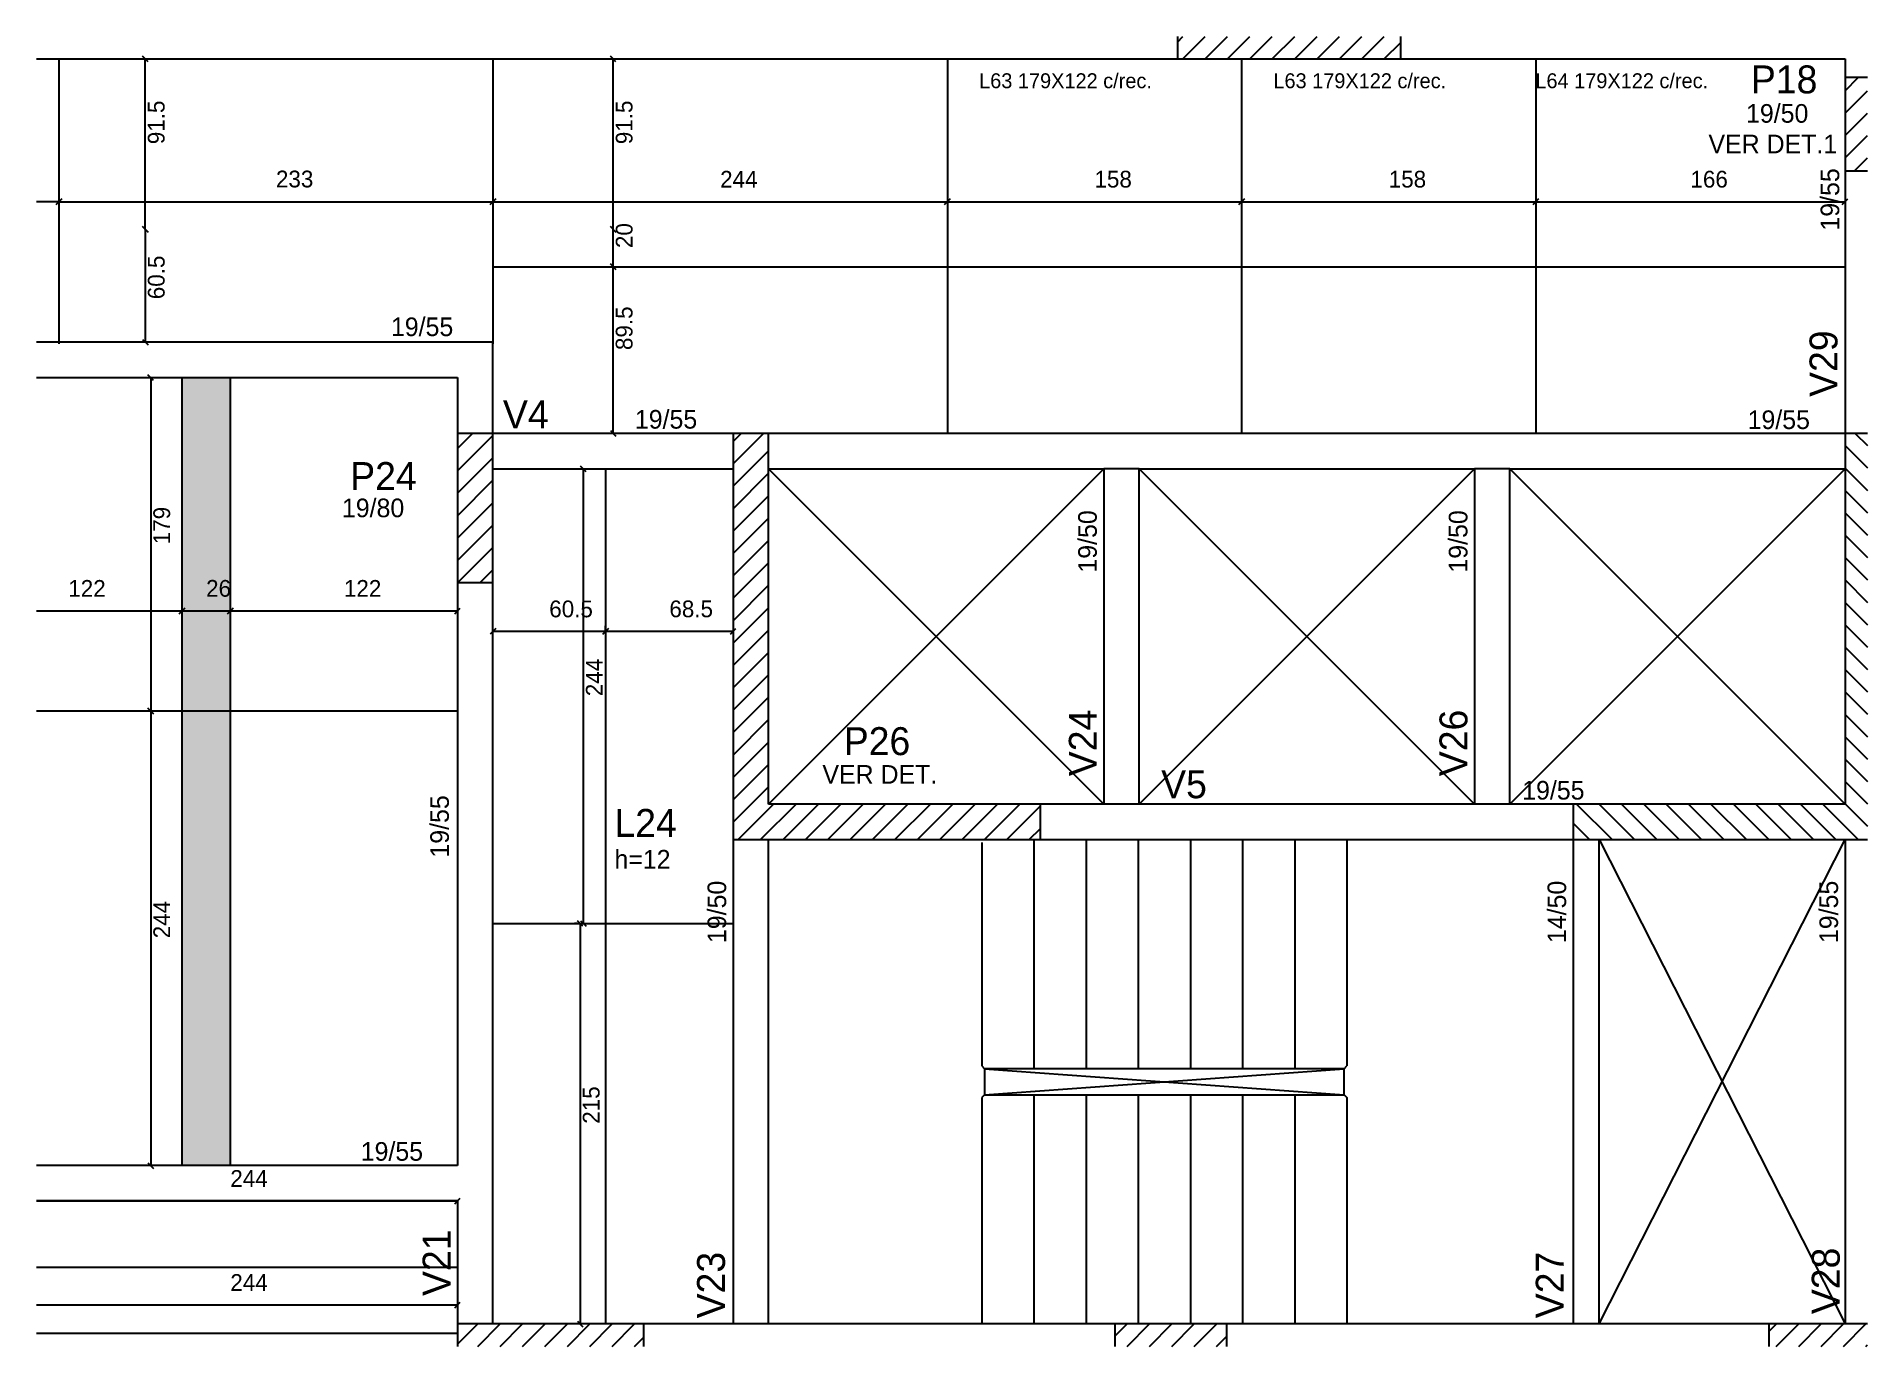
# Model space of a CAD drawing. Header units: metres. Extents: x 6012 to 6995, y 1589 to 2292.
import ezdxf

# ---------------------------------------------------------------- set-up
doc = ezdxf.new("R2010")
doc.units = ezdxf.units.M
for name, color, linetype in [('1', 7, 'Continuous'), ('3', 7, 'Continuous'), ('4', 7, 'Continuous'), ('7', 7, 'Continuous'), ('9', 7, 'Continuous'), ('AUX00', 7, 'Continuous'), ('Hachura', 7, 'Continuous'), ('Painéis', 7, 'Continuous')]:
    doc.layers.add(name, color=color, linetype=linetype)

msp = doc.modelspace()

# ---------------------------------------------------------------- hatches: boundary and pattern name
at = {"layer": '9'}
h = msp.add_hatch(color=7, dxfattribs=at)
h.dxf.hatch_style = 1
h.paths.add_polyline_path([(6237.54, 2108.98), (6237.54, 1908.98), (6237.54, 2108.98), (6237.54, 2108.98)])
at = {"layer": 'Hachura'}
h = msp.add_hatch(color=7, dxfattribs=at)
h.dxf.hatch_style = 1
h.paths.add_polyline_path([(6089.55, 1685.98), (6115.55, 1685.98), (6115.55, 2108.98), (6089.55, 2108.98), (6089.55, 1685.98)])

# ---------------------------------------------------------------- linework, layer by layer
at = {"layer": '1', "color": 1, "lineweight": 25}
for p, q in [((6404.54, 1879.98), (6584.54, 2059.98)), ((6404.54, 2059.98), (6584.54, 1879.98)), ((6603.54, 1879.98), (6783.54, 2059.98)), ((6603.54, 2059.98), (6783.54, 1879.98)), ((6802.54, 1879.98), (6982.54, 2059.98)), ((6802.54, 2059.98), (6982.54, 1879.98)), ((6850.54, 1600.98), (6982.54, 1860.98)), ((6850.54, 1860.98), (6982.54, 1600.98))]:
    msp.add_line(p, q, dxfattribs=at)
at = {"layer": '3', "color": 3, "lineweight": 25}
for p, q in [((6624.04, 2289.09), (6626.93, 2291.98)), ((6626.95, 2279.98), (6638.95, 2291.98)), ((6638.97, 2279.98), (6650.97, 2291.98)), ((6650.99, 2279.98), (6662.99, 2291.98)), ((6663.01, 2279.98), (6675.01, 2291.98)), ((6675.03, 2279.98), (6687.03, 2291.98)), ((6687.05, 2279.98), (6699.05, 2291.98)), ((6699.07, 2279.98), (6711.07, 2291.98)), ((6711.09, 2279.98), (6723.09, 2291.98)), ((6723.11, 2279.98), (6735.11, 2291.98)), ((6735.13, 2279.98), (6744.04, 2288.88)), ((6982.54, 2262.92), (6989.59, 2269.98)), ((6982.54, 2250.9), (6994.54, 2262.9)), ((6982.54, 2238.88), (6994.54, 2250.88)), ((6982.54, 2226.86), (6994.54, 2238.86)), ((6987.68, 2219.98), (6994.54, 2226.84)), ((6237.54, 2070.88), (6245.64, 2078.98)), ((6237.54, 2058.86), (6256.54, 2077.86)), ((6385.54, 2062.61), (6401.91, 2078.98)), ((6385.54, 2074.63), (6389.89, 2078.98)), ((6988.02, 2078.98), (6994.54, 2072.46)), ((6237.54, 2046.84), (6256.54, 2065.84)), ((6385.54, 2050.59), (6404.54, 2069.59)), ((6982.54, 2072.44), (6994.54, 2060.44)), ((6385.54, 2038.57), (6404.54, 2057.57)), ((6982.54, 2060.42), (6994.54, 2048.42)), ((6237.54, 2034.82), (6256.54, 2053.82)), ((6385.54, 2026.55), (6404.54, 2045.55)), ((6982.54, 2048.4), (6994.54, 2036.4)), ((6237.54, 2022.8), (6256.54, 2041.8)), ((6982.54, 2036.38), (6994.54, 2024.38)), ((6237.54, 2010.78), (6256.54, 2029.78)), ((6385.54, 2014.53), (6404.54, 2033.53)), ((6237.76, 1998.98), (6256.54, 2017.76)), ((6385.54, 2002.51), (6404.54, 2021.51)), ((6982.54, 2024.36), (6994.54, 2012.36)), ((6249.78, 1998.98), (6256.54, 2005.74)), ((6385.54, 1990.49), (6404.54, 2009.49)), ((6982.54, 2012.34), (6994.54, 2000.34)), ((6385.54, 1978.47), (6404.54, 1997.47)), ((6982.54, 2000.31), (6994.54, 1988.31)), ((6982.54, 1988.29), (6994.54, 1976.29)), ((6385.54, 1966.44), (6404.54, 1985.44)), ((6982.54, 1976.27), (6994.54, 1964.27)), ((6385.54, 1954.42), (6404.54, 1973.42)), ((6385.54, 1942.4), (6404.54, 1961.4)), ((6982.54, 1964.25), (6994.54, 1952.25)), ((6385.54, 1930.38), (6404.54, 1949.38)), ((6982.54, 1952.23), (6994.54, 1940.23)), ((6385.54, 1918.36), (6404.54, 1937.36)), ((6982.54, 1940.21), (6994.54, 1928.21)), ((6982.54, 1928.19), (6994.54, 1916.19)), ((6385.54, 1906.34), (6404.54, 1925.34)), ((6385.54, 1894.32), (6404.54, 1913.32)), ((6982.54, 1916.17), (6994.54, 1904.17)), ((6385.54, 1882.3), (6404.54, 1901.3)), ((6982.54, 1904.15), (6994.54, 1892.15)), ((6385.54, 1870.28), (6404.54, 1889.28)), ((6982.54, 1892.13), (6994.54, 1880.13)), ((6388.26, 1860.98), (6407.26, 1879.98)), ((6400.28, 1860.98), (6419.28, 1879.98)), ((6412.3, 1860.98), (6431.3, 1879.98)), ((6424.32, 1860.98), (6443.32, 1879.98)), ((6436.34, 1860.98), (6455.34, 1879.98)), ((6448.36, 1860.98), (6467.36, 1879.98)), ((6460.38, 1860.98), (6479.38, 1879.98)), ((6472.41, 1860.98), (6491.41, 1879.98)), ((6484.43, 1860.98), (6503.43, 1879.98)), ((6496.45, 1860.98), (6515.45, 1879.98)), ((6508.47, 1860.98), (6527.47, 1879.98)), ((6520.49, 1860.98), (6539.49, 1879.98)), ((6532.51, 1860.98), (6550.54, 1879.01)), ((6838.42, 1879.98), (6857.42, 1860.98)), ((6850.44, 1879.98), (6869.44, 1860.98)), ((6862.46, 1879.98), (6881.46, 1860.98)), ((6874.48, 1879.98), (6893.48, 1860.98)), ((6886.5, 1879.98), (6905.5, 1860.98)), ((6898.52, 1879.98), (6917.52, 1860.98)), ((6910.55, 1879.98), (6929.55, 1860.98)), ((6922.57, 1879.98), (6941.57, 1860.98)), ((6934.59, 1879.98), (6953.59, 1860.98)), ((6946.61, 1879.98), (6965.61, 1860.98)), ((6958.63, 1879.98), (6977.63, 1860.98)), ((6970.65, 1879.98), (6989.65, 1860.98)), ((6982.54, 1880.11), (6994.54, 1868.11)), ((6836.54, 1869.84), (6845.4, 1860.98)), ((6544.53, 1860.98), (6550.54, 1866.99)), ((6011.54, 1595.98), (6237.54, 1595.98)), ((6237.54, 1590.05), (6248.47, 1600.98)), ((6248.44, 1588.92), (6260.49, 1600.98)), ((6260.46, 1588.92), (6272.51, 1600.98)), ((6272.48, 1588.92), (6284.53, 1600.98)), ((6284.5, 1588.92), (6296.55, 1600.98)), ((6296.52, 1588.92), (6308.57, 1600.98)), ((6308.54, 1588.92), (6320.59, 1600.98)), ((6320.56, 1588.92), (6332.61, 1600.98)), ((6332.58, 1588.92), (6337.54, 1593.88)), ((6590.54, 1594.45), (6597.07, 1600.98)), ((6597.04, 1588.92), (6609.09, 1600.98)), ((6609.06, 1588.92), (6621.11, 1600.98)), ((6621.08, 1588.92), (6633.13, 1600.98)), ((6633.1, 1588.92), (6645.15, 1600.98)), ((6645.12, 1588.92), (6650.54, 1594.34)), ((6941.54, 1596.84), (6945.68, 1600.98)), ((6945.64, 1588.92), (6957.7, 1600.98)), ((6957.66, 1588.92), (6969.72, 1600.98)), ((6969.69, 1588.92), (6981.74, 1600.98)), ((6981.71, 1588.92), (6993.76, 1600.98)), ((6993.73, 1588.92), (6994.54, 1589.74))]:
    msp.add_line(p, q, dxfattribs=at)
for points in [[(6011.54, 2279.98), (6247.04, 2279.98)], [(6247.04, 2279.98), (6624.04, 2279.98)], [(6744.04, 2279.98), (6982.54, 2279.98)], [(6982.54, 2279.98), (6982.54, 2269.98)], [(6982.54, 2219.98), (6982.54, 2078.98)], [(6256.54, 2127.98), (6011.54, 2127.98)], [(6256.54, 2078.98), (6256.54, 2127.98)], [(6011.54, 2108.98), (6237.54, 2108.98)], [(6237.54, 2108.98), (6237.54, 2078.98)], [(6385.54, 2078.98), (6256.54, 2078.98)], [(6594.04, 2078.98), (6404.54, 2078.98)], [(6793.04, 2078.98), (6594.04, 2078.98)], [(6982.54, 2078.98), (6793.04, 2078.98)], [(6256.54, 2059.98), (6385.54, 2059.98)], [(6404.54, 2059.98), (6584.54, 2059.98)], [(6584.54, 2059.98), (6584.54, 1879.98)], [(6603.54, 2059.98), (6584.54, 2059.98)], [(6603.54, 2059.98), (6783.54, 2059.98)], [(6603.54, 1879.98), (6603.54, 2059.98)], [(6783.54, 2059.98), (6783.54, 1879.98)], [(6802.54, 2059.98), (6783.54, 2059.98)], [(6802.54, 2059.98), (6982.54, 2059.98)], [(6802.54, 1879.98), (6802.54, 2059.98)], [(6237.54, 1998.98), (6237.54, 1685.98)], [(6256.54, 1676.48), (6256.54, 1998.98)], [(6584.54, 1879.98), (6550.54, 1879.98)], [(6603.54, 1879.98), (6584.54, 1879.98)], [(6783.54, 1879.98), (6603.54, 1879.98)], [(6802.54, 1879.98), (6783.54, 1879.98)], [(6836.54, 1879.98), (6802.54, 1879.98)], [(6385.54, 1860.98), (6385.54, 1600.98)], [(6404.54, 1600.98), (6404.54, 1860.98)], [(6550.54, 1860.98), (6594.04, 1860.98)], [(6594.04, 1860.98), (6793.04, 1860.98)], [(6793.04, 1860.98), (6836.54, 1860.98)], [(6836.54, 1860.98), (6836.54, 1600.98)], [(6850.54, 1600.98), (6850.54, 1860.98)], [(6982.54, 1860.98), (6982.54, 1600.98)], [(6237.54, 1685.98), (6011.54, 1685.98)], [(6256.54, 1600.98), (6256.54, 1676.48)], [(6011.54, 1666.98), (6237.54, 1666.98)], [(6237.54, 1666.98), (6237.54, 1600.98)], [(6385.54, 1600.98), (6337.54, 1600.98)], [(6404.54, 1600.98), (6385.54, 1600.98)], [(6590.54, 1600.98), (6404.54, 1600.98)], [(6836.54, 1600.98), (6650.54, 1600.98)], [(6850.54, 1600.98), (6836.54, 1600.98)], [(6941.54, 1600.98), (6850.54, 1600.98)]]:
    msp.add_lwpolyline(points, dxfattribs=at)
at = {"layer": '7', "color": 7, "lineweight": 25}
for points in [[(6624.04, 2291.98), (6624.04, 2279.98)], [(6744.04, 2279.98), (6744.04, 2291.98)], [(6624.04, 2279.98), (6744.04, 2279.98)], [(6994.54, 2269.98), (6982.54, 2269.98)], [(6982.54, 2269.98), (6982.54, 2219.98)], [(6982.54, 2219.98), (6994.54, 2219.98)], [(6256.54, 2078.98), (6237.54, 2078.98)], [(6237.54, 2078.98), (6237.54, 1998.98)], [(6256.54, 1998.98), (6256.54, 2078.98)], [(6404.54, 2078.98), (6385.54, 2078.98)], [(6385.54, 2078.98), (6385.54, 1860.98)], [(6404.54, 1879.98), (6404.54, 2078.98)], [(6994.54, 2078.98), (6982.54, 2078.98)], [(6982.54, 2078.98), (6982.54, 1879.98)], [(6237.54, 1998.98), (6256.54, 1998.98)], [(6550.54, 1879.98), (6404.54, 1879.98)], [(6550.54, 1860.98), (6550.54, 1879.98)], [(6982.54, 1879.98), (6836.54, 1879.98)], [(6836.54, 1879.98), (6836.54, 1860.98)], [(6385.54, 1860.98), (6550.54, 1860.98)], [(6836.54, 1860.98), (6994.54, 1860.98)], [(6337.54, 1600.98), (6237.54, 1600.98)], [(6237.54, 1600.98), (6237.54, 1588.92)], [(6337.54, 1588.92), (6337.54, 1600.98)], [(6650.54, 1600.98), (6590.54, 1600.98)], [(6590.54, 1600.98), (6590.54, 1588.92)], [(6650.54, 1588.92), (6650.54, 1600.98)], [(6994.54, 1600.98), (6941.54, 1600.98)], [(6941.54, 1600.98), (6941.54, 1588.92)]]:
    msp.add_lwpolyline(points, dxfattribs=at)
at = {"layer": '9', "color": 9, "lineweight": 25}
for p, q in [((6519.04, 1859.48), (6519.04, 1739.48)), ((6547.04, 1860.98), (6547.04, 1737.98)), ((6575.04, 1860.98), (6575.04, 1737.98)), ((6603.04, 1860.98), (6603.04, 1737.98)), ((6631.04, 1860.98), (6631.04, 1737.98)), ((6659.04, 1860.98), (6659.04, 1737.98)), ((6687.04, 1860.98), (6687.04, 1737.98)), ((6715.04, 1860.98), (6715.04, 1739.48)), ((6519.04, 1739.48), (6520.54, 1737.98)), ((6520.54, 1737.98), (6713.54, 1723.98)), ((6520.54, 1723.98), (6713.54, 1737.98)), ((6713.54, 1737.98), (6715.04, 1739.48)), ((6520.54, 1723.98), (6519.04, 1722.48)), ((6519.04, 1722.48), (6519.04, 1600.98)), ((6547.04, 1723.98), (6547.04, 1600.98)), ((6575.04, 1723.98), (6575.04, 1600.98)), ((6603.04, 1723.98), (6603.04, 1600.98)), ((6631.04, 1723.98), (6631.04, 1600.98)), ((6659.04, 1723.98), (6659.04, 1600.98)), ((6687.04, 1723.98), (6687.04, 1600.98)), ((6713.54, 1723.98), (6715.04, 1722.48)), ((6715.04, 1722.48), (6715.04, 1600.98))]:
    msp.add_line(p, q, dxfattribs=at)
for points in [[(6713.54, 1737.98), (6520.54, 1737.98)], [(6520.54, 1737.98), (6520.54, 1723.98)], [(6713.54, 1737.98), (6520.54, 1737.98)], [(6520.54, 1737.98), (6520.54, 1723.98)], [(6713.54, 1723.98), (6713.54, 1737.98)], [(6713.54, 1723.98), (6713.54, 1737.98)], [(6520.54, 1723.98), (6713.54, 1723.98)], [(6520.54, 1723.98), (6713.54, 1723.98)]]:
    msp.add_lwpolyline(points, dxfattribs=at)
at = {"layer": 'Painéis', "color": 0, "lineweight": 25}
for p, q in [((6071.37, 2278.48), (6068.37, 2281.48)), ((6322.6, 2278.48), (6319.6, 2281.48)), ((6022.04, 2201.86), (6025.04, 2204.86)), ((6025.04, 2204.86), (6022.04, 2201.86)), ((6255.04, 2201.86), (6258.04, 2204.86)), ((6258.04, 2204.86), (6255.04, 2201.86)), ((6499.04, 2201.86), (6502.04, 2204.86)), ((6502.04, 2204.86), (6499.04, 2201.86)), ((6657.04, 2201.86), (6660.04, 2204.86)), ((6660.04, 2204.86), (6657.04, 2201.86)), ((6815.04, 2201.86), (6818.04, 2204.86)), ((6818.04, 2204.86), (6815.04, 2201.86)), ((6981.04, 2201.86), (6984.04, 2204.86)), ((6068.37, 2189.98), (6071.37, 2186.98)), ((6071.37, 2186.98), (6068.37, 2189.98)), ((6322.6, 2186.98), (6319.6, 2189.98)), ((6319.6, 2189.98), (6322.6, 2186.98)), ((6322.6, 2166.98), (6319.6, 2169.98)), ((6319.6, 2169.98), (6322.6, 2166.98)), ((6068.37, 2129.48), (6071.37, 2126.48)), ((6074.3, 2107.48), (6071.3, 2110.48)), ((6319.6, 2080.48), (6322.6, 2077.48)), ((6306.53, 2058.42), (6303.53, 2061.42)), ((6088.05, 1982.23), (6091.05, 1985.23)), ((6091.05, 1985.23), (6088.05, 1982.23)), ((6114.05, 1982.23), (6117.05, 1985.23)), ((6117.05, 1985.23), (6114.05, 1982.23)), ((6236.04, 1982.23), (6239.04, 1985.23)), ((6258.04, 1974.18), (6255.04, 1971.18)), ((6318.54, 1974.18), (6315.54, 1971.18)), ((6315.54, 1971.18), (6318.54, 1974.18)), ((6384.04, 1971.18), (6387.04, 1974.18)), ((6071.3, 1931.48), (6074.3, 1928.48)), ((6074.3, 1928.48), (6071.3, 1931.48)), ((6304.91, 1814.42), (6301.91, 1817.42)), ((6303.53, 1817.42), (6306.53, 1814.42)), ((6071.3, 1687.48), (6074.3, 1684.48)), ((6236.04, 1665.48), (6239.04, 1668.48)), ((6236.04, 1609.63), (6239.04, 1612.63)), ((6301.91, 1602.42), (6304.91, 1599.42))]:
    msp.add_line(p, q, dxfattribs=at)
at = {"layer": 'Painéis', "color": 200, "lineweight": 25}
for p, q in [((6023.54, 2279.98), (6023.54, 2127.05)), ((6256.54, 2279.98), (6256.54, 2127.05)), ((6500.54, 2279.98), (6500.54, 2078.98)), ((6658.54, 2279.98), (6658.54, 2078.98)), ((6816.54, 2279.98), (6816.54, 2078.98)), ((6256.54, 2168.48), (6982.54, 2168.48)), ((6089.55, 2108.98), (6089.55, 1685.98)), ((6115.55, 2108.98), (6115.55, 1685.98)), ((6317.04, 2059.92), (6317.04, 1600.92)), ((6237.45, 1929.98), (6011.54, 1929.98)), ((6256.54, 1815.92), (6385.54, 1815.92)), ((6011.54, 1631.48), (6237.54, 1631.48))]:
    msp.add_line(p, q, dxfattribs=at)
at = {"layer": 'Painéis', "color": 4, "lineweight": 25}
for p, q in [((6069.87, 2188.48), (6069.87, 2279.98)), ((6321.1, 2188.48), (6321.1, 2279.98)), ((6023.54, 2203.36), (6011.54, 2203.36)), ((6023.54, 2203.36), (6256.54, 2203.36)), ((6256.54, 2203.36), (6500.54, 2203.36)), ((6500.54, 2203.36), (6658.54, 2203.36)), ((6658.54, 2203.36), (6816.54, 2203.36)), ((6816.54, 2203.36), (6982.54, 2203.36)), ((6069.87, 2188.48), (6069.87, 2127.98)), ((6321.1, 2168.48), (6321.1, 2188.48)), ((6321.1, 2078.98), (6321.1, 2168.48)), ((6072.8, 2108.98), (6072.8, 1929.98)), ((6305.03, 2059.92), (6305.03, 1815.92)), ((6011.54, 1983.73), (6089.55, 1983.73)), ((6089.55, 1983.73), (6115.55, 1983.73)), ((6115.55, 1983.73), (6237.54, 1983.73)), ((6317.04, 1972.68), (6256.54, 1972.68)), ((6317.04, 1971.54), (6317.04, 1975.68)), ((6385.54, 1972.68), (6317.04, 1972.68)), ((6385.54, 1970.52), (6385.54, 1969.68)), ((6072.8, 1929.98), (6072.8, 1685.98)), ((6302.03, 1815.92), (6300.41, 1815.92)), ((6303.41, 1815.92), (6303.41, 1600.92)), ((6237.54, 1666.98), (6011.54, 1666.98)), ((6237.54, 1611.13), (6011.54, 1611.13))]:
    msp.add_line(p, q, dxfattribs=at)

# ---------------------------------------------------------------- texts
at = {"layer": '3', "color": 3, "lineweight": 25}
for s, p in [('19/50', (6929.39, 2245.76)), ('VER DET.1', (6909.23, 2229.34)), ('19/55', (6201.79, 2131.22)), ('19/55', (6332.77, 2081.56)), ('19/55', (6930.24, 2081.33)), ('19/80', (6175.47, 2034)), ('VER DET.', (6433.46, 1890.95)), ('19/55', (6809.2, 1882.45)), ('h=12', (6321.8, 1845.4)), ('19/55', (6185.57, 1688.57))]:
    msp.add_text(s, height=10, dxfattribs=at).set_placement(p)
for s, p in [('19/55', (6979.43, 2187.86)), ('19/50', (6580.79, 2004.27)), ('19/50', (6779.79, 2004.27)), ('19/55', (6232.9, 1851.29)), ('19/50', (6381.79, 1805.41)), ('14/50', (6832.79, 1805.41)), ('19/55', (6978.79, 1805.41))]:
    msp.add_text(s, height=10, rotation=90, dxfattribs=at).set_placement(p)
at = {"layer": '4', "color": 4, "lineweight": 25}
for s, p in [('P18', (6932, 2261.51)), ('V4', (6261.93, 2081.66)), ('P24', (6179.92, 2048.59)), ('P26', (6444.94, 1906.3)), ('V5', (6615.35, 1883.17)), ('L24', (6321.8, 1862.4))]:
    msp.add_text(s, height=15, dxfattribs=at).set_placement(p)
for s, p in [('V29', (6978.47, 2098.59)), ('V24', (6580.79, 1894.98)), ('V26', (6779.79, 1894.98)), ('V21', (6233.79, 1615.98)), ('V23', (6381.15, 1603.96)), ('V27', (6831.51, 1604.03)), ('V28', (6979.68, 1606.23))]:
    msp.add_text(s, height=15, rotation=90, dxfattribs=at).set_placement(p)
at = {"layer": 'AUX00', "color": 7, "lineweight": 25}
for s, p in [('L63^J179X122^Jc/rec.', (6517.6, 2264.29)), ('L63^J179X122^Jc/rec.', (6675.6, 2264.29)), ('L64^J179X122^Jc/rec.', (6816.27, 2264.29))]:
    msp.add_text(s, height=8, dxfattribs=at).set_placement(p)
at = {"layer": 'Painéis', "color": 240, "lineweight": 25}
for s, p in [('91.5', (6080.25, 2234.23)), ('91.5', (6331.48, 2234.23)), ('20', (6331.51, 2178.48)), ('60.5', (6080.27, 2151.02)), ('89.5', (6331.48, 2123.73)), ('179', (6083.21, 2019.48)), ('244', (6315.46, 1937.92)), ('244', (6083.23, 1807.98)), ('215', (6313.81, 1708.42))]:
    msp.add_text(s, height=9, rotation=90, dxfattribs=at).set_placement(p)
for s, p in [('233', (6140.04, 2211.05)), ('244', (6378.54, 2210.92)), ('158', (6579.54, 2210.97)), ('158', (6737.54, 2210.97)), ('166', (6899.54, 2210.95)), ('122', (6028.55, 1991.28)), ('26', (6102.55, 1991.32)), ('122', (6176.54, 1991.28)), ('60.5', (6286.79, 1980.28)), ('68.5', (6351.29, 1980.3)), ('244', (6115.54, 1674.54)), ('244', (6115.54, 1618.7))]:
    msp.add_text(s, height=9, dxfattribs=at).set_placement(p)

doc.saveas('drawing.dxf')
